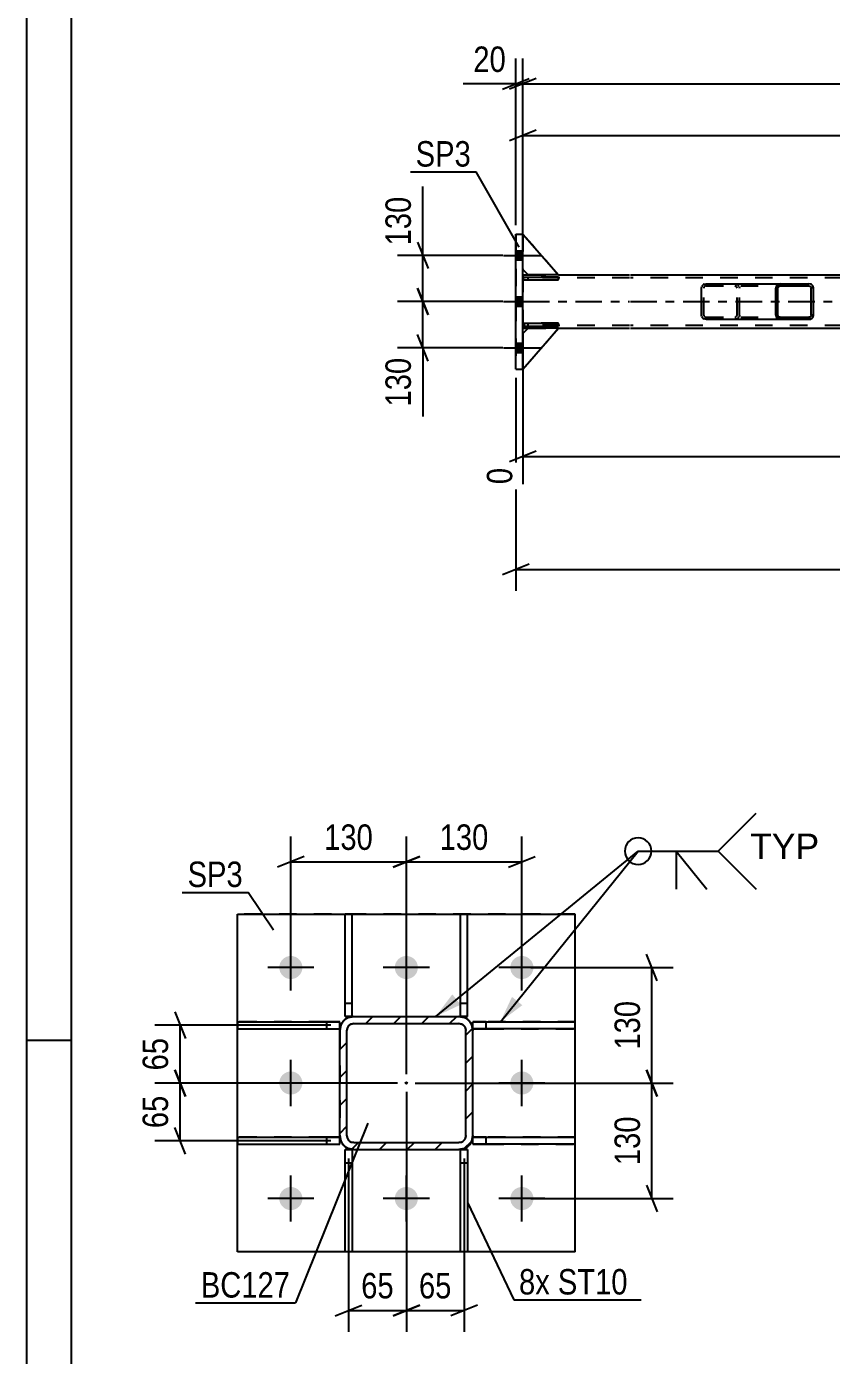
# Model space of a CAD drawing. Header units: millimetres. Extents: x -129 to 712, y -428 to 166.
# Drawn here: x -129.1 to -38.5, y -314 to -164.5 of the extents above; entities that cross this region are included whole.
import ezdxf

# ---------------------------------------------------------------- set-up
doc = ezdxf.new("R2010")
doc.units = ezdxf.units.MM
doc.linetypes.add('DXK_LINE_DOT2', pattern=[3.9198, 1.9599, -1.9599])
doc.linetypes.add('DXK_LINE_DOT3', pattern=[5.9187, 2.979, -0.9799, 0.9799, -0.9799])
doc.styles.add('Arial', font='ARIAL.TTF', dxfattribs={"height": 0.2})
doc.styles.add('Arial Narrow', font='ARIALN.TTF', dxfattribs={"height": 0.2})

# ---------------------------------------------------------------- blocks, each defined once
blk = doc.blocks.new('Unknown-232816670-1133')
at = {"color": 5, "linetype": 'Continuous'}
for p, q in [((-129.06, 166.41), (-129.06, -427.59)), ((-124.06, 161.41), (-124.06, -422.59)), ((-124.06, -278.59), (-129.06, -278.59))]:
    blk.add_line(p, q, dxfattribs=at)
blk = doc.blocks.new('Part-232816670-4633 - 4530')
at = {"color": 2, "linetype": 'Continuous'}
for p, q in [((-73.2, -197.86), (-73.2, -198.18)), ((-73.2, -197.86), (-69.2, -197.86)), ((-73.2, -198.18), (-69.2, -198.18)), ((-69.2, -198.18), (-69.2, -197.86))]:
    blk.add_line(p, q, dxfattribs=at)
at = {"color": 7, "linetype": 'DXK_LINE_DOT2'}
for p, q in [((-73.2, -198.18), (-73.2, -197.86)), ((-72.6, -198.18), (-72.6, -197.86))]:
    blk.add_line(p, q, dxfattribs=at)
blk = doc.blocks.new('Bolt-232816670-4587 - 4530')
at = {"linetype": 'Continuous'}
for points in [[(-73.2, -190.74), (-73.2, -189.7), (-74, -189.7), (-74, -190.74)], [(-73.2, -190.74), (-73.2, -189.7), (-74, -189.7), (-74, -190.74)], [(-73.2, -190.74), (-73.2, -189.7), (-74, -189.7), (-74, -190.74)], [(-73.2, -195.94), (-73.2, -194.9), (-74, -194.9), (-74, -195.94)], [(-73.2, -195.94), (-73.2, -194.9), (-74, -194.9), (-74, -195.94)], [(-73.2, -201.14), (-73.2, -200.1), (-74, -200.1), (-74, -201.14)], [(-73.2, -201.14), (-73.2, -200.1), (-74, -200.1), (-74, -201.14)], [(-73.2, -201.14), (-73.2, -200.1), (-74, -200.1), (-74, -201.14)]]:
    blk.add_hatch(color=1, dxfattribs=at).paths.add_polyline_path(points)
at = {"color": 1, "linetype": 'Continuous'}
for p, q in [((-74, -189.7), (-73.2, -189.7)), ((-74, -189.7), (-73.2, -189.7)), ((-74, -189.7), (-73.2, -189.7)), ((-75.4, -190.22), (-71.2, -190.22)), ((-75.4, -190.22), (-71.2, -190.22)), ((-75.4, -190.22), (-71.2, -190.22)), ((-74, -190.74), (-73.2, -190.74)), ((-74, -190.74), (-73.2, -190.74)), ((-74, -190.74), (-73.2, -190.74)), ((-75.4, -195.42), (-71.2, -195.42)), ((-75.4, -195.42), (-71.2, -195.42)), ((-74, -194.9), (-73.2, -194.9)), ((-74, -194.9), (-73.2, -194.9)), ((-74, -195.94), (-73.2, -195.94)), ((-74, -195.94), (-73.2, -195.94)), ((-74, -200.1), (-73.2, -200.1)), ((-74, -200.1), (-73.2, -200.1)), ((-74, -200.1), (-73.2, -200.1)), ((-75.4, -200.62), (-71.2, -200.62)), ((-75.4, -200.62), (-71.2, -200.62)), ((-75.4, -200.62), (-71.2, -200.62)), ((-74, -201.14), (-73.2, -201.14)), ((-74, -201.14), (-73.2, -201.14)), ((-74, -201.14), (-73.2, -201.14))]:
    blk.add_line(p, q, dxfattribs=at)
blk = doc.blocks.new('Part-232816670-4627 - 4530')
at = {"color": 2, "linetype": 'Continuous'}
for p, q in [((-73.2, -192.66), (-73.2, -192.98)), ((-73.2, -192.66), (-69.2, -192.66)), ((-69.2, -192.98), (-69.2, -192.66)), ((-73.2, -192.98), (-69.2, -192.98))]:
    blk.add_line(p, q, dxfattribs=at)
at = {"color": 7, "linetype": 'DXK_LINE_DOT2'}
for p, q in [((-73.2, -192.98), (-73.2, -192.66)), ((-72.6, -192.98), (-72.6, -192.66))]:
    blk.add_line(p, q, dxfattribs=at)
blk = doc.blocks.new('Part-232816670-4630 - 4530')
at = {"color": 7, "linetype": 'DXK_LINE_DOT2'}
for p, q in [((-69.2, -192.66), (-73.2, -192.66)), ((-73.2, -192.66), (-73.2, -192.98)), ((-73.2, -192.66), (-73.2, -192.98)), ((-72.6, -192.98), (-72.6, -192.66)), ((-69.2, -192.98), (-69.2, -192.66)), ((-73.2, -192.98), (-69.2, -192.98))]:
    blk.add_line(p, q, dxfattribs=at)
blk = doc.blocks.new('Part-232816670-4636 - 4530')
at = {"color": 7, "linetype": 'DXK_LINE_DOT2'}
for p, q in [((-69.2, -197.86), (-73.2, -197.86)), ((-73.2, -197.86), (-73.2, -198.18)), ((-73.2, -197.86), (-73.2, -198.18)), ((-73.2, -198.18), (-69.2, -198.18)), ((-72.6, -198.18), (-72.6, -197.86)), ((-69.2, -198.18), (-69.2, -197.86))]:
    blk.add_line(p, q, dxfattribs=at)
blk = doc.blocks.new('Part-232816670-4637 - 4530')
at = {"color": 7, "linetype": 'DXK_LINE_DOT2'}
for p, q in [((-73.2, -191.82), (-73.2, -187.82)), ((-73.2, -187.82), (-69.2, -192.42)), ((-72.6, -192.42), (-73.2, -191.82)), ((-69.2, -192.42), (-72.6, -192.42))]:
    blk.add_line(p, q, dxfattribs=at)
blk = doc.blocks.new('Part-232816670-4640 - 4530')
at = {"color": 7, "linetype": 'DXK_LINE_DOT2'}
for p, q in [((-72.6, -198.42), (-73.2, -199.02)), ((-73.2, -203.02), (-69.2, -198.42)), ((-69.2, -198.42), (-72.6, -198.42)), ((-73.2, -199.02), (-73.2, -203.02))]:
    blk.add_line(p, q, dxfattribs=at)
blk = doc.blocks.new('Part-232816670-4643 - 4530')
at = {"color": 2, "linetype": 'Continuous'}
for p, q in [((-73.2, -187.82), (-69.2, -192.42)), ((-72.6, -192.42), (-73.2, -191.82)), ((-69.2, -192.42), (-72.6, -192.42))]:
    blk.add_line(p, q, dxfattribs=at)
at = {"color": 7, "linetype": 'DXK_LINE_DOT2'}
blk.add_line((-73.2, -187.82), (-73.2, -191.82), dxfattribs=at)
blk = doc.blocks.new('Part-232816670-4646 - 4530')
at = {"color": 2, "linetype": 'Continuous'}
for p, q in [((-72.6, -198.42), (-73.2, -199.02)), ((-73.2, -203.02), (-69.2, -198.42)), ((-69.2, -198.42), (-72.6, -198.42))]:
    blk.add_line(p, q, dxfattribs=at)
at = {"color": 7, "linetype": 'DXK_LINE_DOT2'}
blk.add_line((-73.2, -203.02), (-73.2, -199.02), dxfattribs=at)
blk = doc.blocks.new('Part-232816670-4655 - 4530')
at = {"color": 2, "linetype": 'Continuous'}
for p, q in [((-73.2, -192.42), (-72.6, -192.42)), ((-69.2, -192.42), (-61.2, -192.42)), ((-61.1, -192.42), (30.06, -192.42)), ((-73.2, -198.42), (-72.6, -198.42)), ((-69.2, -198.42), (-61.2, -198.42)), ((-61.1, -198.42), (30.06, -198.42))]:
    blk.add_line(p, q, dxfattribs=at)
at = {"color": 7, "linetype": 'DXK_LINE_DOT2'}
for p, q in [((-73.2, -192.42), (-73.2, -198.42)), ((-61.2, -192.74), (-73.2, -192.74)), ((-72.6, -192.42), (-69.2, -192.42)), ((597.74, -192.74), (-61.1, -192.74)), ((-61.2, -198.1), (-73.2, -198.1)), ((-72.6, -198.42), (-69.2, -198.42)), ((597.74, -198.1), (-61.1, -198.1))]:
    blk.add_line(p, q, dxfattribs=at)
at = {"color": 7, "linetype": 'DXK_LINE_DOT3'}
for p, q in [((-73.2, -195.42), (-61.2, -195.42)), ((-61.1, -195.42), (597.74, -195.42))]:
    blk.add_line(p, q, dxfattribs=at)
blk = doc.blocks.new('Part-232816670-4746 - 4530')
at = {"linetype": 'Continuous'}
h = blk.add_hatch(dxfattribs=at)
h.set_pattern_fill('', scale=0.7, style=0, pattern_type=0)
h.set_pattern_definition([(45, (-40.533, -193.721), (-1.57154, 1.57154), [])])
h.paths.add_polyline_path([(-40.49, -193.9), (-40.53, -193.72), (-40.64, -193.57), (-40.81, -193.46), (-41.01, -193.42), (-44.24, -193.42), (-44.44, -193.46), (-44.6, -193.57), (-44.71, -193.72), (-44.75, -193.9), (-44.75, -196.94), (-44.71, -197.13), (-44.6, -197.28), (-44.44, -197.39), (-44.24, -197.42), (-41.01, -197.42), (-40.81, -197.39), (-40.64, -197.28), (-40.53, -197.13), (-40.49, -196.94)])
h.paths.add_polyline_path([(-40.77, -197.04), (-40.82, -197.11), (-40.91, -197.17), (-41.01, -197.18), (-44.24, -197.18), (-44.34, -197.17), (-44.42, -197.11), (-44.48, -197.04), (-44.5, -196.94), (-44.5, -193.9), (-44.48, -193.81), (-44.42, -193.73), (-44.34, -193.68), (-44.24, -193.66), (-41.01, -193.66), (-40.91, -193.68), (-40.82, -193.73), (-40.77, -193.81), (-40.75, -193.9), (-40.75, -196.94)])
at = {"color": 2, "linetype": 'Continuous'}
for p, q in [((-53.1, -193.9), (-53.06, -193.72)), ((-53.1, -196.94), (-53.1, -193.9)), ((-52.78, -193.46), (-52.59, -193.42)), ((-52.59, -193.42), (-44.24, -193.42)), ((-44.71, -193.72), (-44.75, -193.9)), ((-44.75, -196.94), (-44.75, -193.9)), ((-44.5, -193.9), (-44.48, -193.81)), ((-44.5, -196.94), (-44.5, -193.9)), ((-44.48, -193.81), (-44.42, -193.73)), ((-44.24, -193.42), (-44.44, -193.46)), ((-44.42, -193.73), (-44.34, -193.68)), ((-44.34, -193.68), (-44.24, -193.66)), ((-44.24, -193.42), (-41.01, -193.42)), ((-44.24, -193.66), (-41.01, -193.66)), ((-40.81, -193.46), (-41.01, -193.42)), ((-41.01, -193.66), (-40.91, -193.68)), ((-40.91, -193.68), (-40.82, -193.73)), ((-40.82, -193.73), (-40.77, -193.81)), ((-40.77, -193.81), (-40.75, -193.9)), ((-40.75, -196.94), (-40.75, -193.9)), ((-40.49, -193.9), (-40.53, -193.72)), ((-40.49, -196.94), (-40.49, -193.9)), ((-53.06, -197.13), (-53.1, -196.94)), ((-52.59, -197.42), (-52.78, -197.39)), ((-44.75, -196.94), (-44.71, -197.13)), ((-44.48, -197.04), (-44.5, -196.94)), ((-44.42, -197.11), (-44.48, -197.04)), ((-44.44, -197.39), (-44.24, -197.42)), ((-44.34, -197.17), (-44.42, -197.11)), ((-44.24, -197.18), (-44.34, -197.17)), ((-44.24, -197.18), (-41.01, -197.18)), ((-40.91, -197.17), (-41.01, -197.18)), ((-41.01, -197.42), (-40.81, -197.39)), ((-40.82, -197.11), (-40.91, -197.17)), ((-40.77, -197.04), (-40.82, -197.11)), ((-40.75, -196.94), (-40.77, -197.04)), ((-40.53, -197.13), (-40.49, -196.94)), ((-52.59, -197.42), (-44.24, -197.42)), ((-44.24, -197.42), (-41.01, -197.42))]:
    blk.add_line(p, q, dxfattribs=at)
at = {"color": 7, "linetype": 'DXK_LINE_DOT2'}
for p, q in [((-52.83, -193.81), (-52.84, -193.9)), ((-52.84, -196.94), (-52.84, -193.9)), ((-52.77, -193.73), (-52.83, -193.81)), ((-52.69, -193.68), (-52.77, -193.73)), ((-52.59, -193.66), (-52.69, -193.68)), ((-52.59, -193.66), (-41.01, -193.66)), ((-49.35, -193.42), (-49.16, -193.46)), ((-49.26, -193.68), (-49.35, -193.66)), ((-49.17, -193.73), (-49.26, -193.68)), ((-49.12, -193.81), (-49.17, -193.73)), ((-49.1, -193.9), (-49.12, -193.81)), ((-49.1, -196.94), (-49.1, -193.9)), ((-48.88, -193.72), (-48.84, -193.9)), ((-48.84, -196.94), (-48.84, -193.9)), ((-44.24, -193.42), (-41.01, -193.42)), ((-52.84, -196.94), (-52.83, -197.04)), ((-52.83, -197.04), (-52.77, -197.11)), ((-52.77, -197.11), (-52.69, -197.17)), ((-52.69, -197.17), (-52.59, -197.18)), ((-52.59, -197.18), (-41.01, -197.18)), ((-49.35, -197.18), (-49.26, -197.17)), ((-49.16, -197.39), (-49.35, -197.42)), ((-49.26, -197.17), (-49.17, -197.11)), ((-49.17, -197.11), (-49.12, -197.04)), ((-49.12, -197.04), (-49.1, -196.94)), ((-48.84, -196.94), (-48.88, -197.13)), ((-44.24, -197.42), (-41.01, -197.42))]:
    blk.add_line(p, q, dxfattribs=at)
at = {"color": 2, "linetype": 'Continuous'}
for centre, start, end in [((-52.61, -193.93), 110.7583, 155.68), ((-44.26, -193.93), 110.7583, 155.68), ((-40.99, -193.93), 24.32, 69.2417), ((-52.61, -196.92), 204.32, 249.2417), ((-44.26, -196.92), 204.32, 249.2417), ((-40.99, -196.92), 290.7583, 335.68)]:
    blk.add_arc(centre, 0.496, start, end, dxfattribs=at)
at = {"color": 7, "linetype": 'DXK_LINE_DOT2'}
for centre, start, end in [((-49.33, -193.93), 24.32, 69.2417), ((-49.33, -196.92), 290.7583, 335.68)]:
    blk.add_arc(centre, 0.496, start, end, dxfattribs=at)
blk = doc.blocks.new('Part-232816670-4769 - 4530')
at = {"color": 2, "linetype": 'Continuous'}
for p, q in [((-74, -187.82), (-73.2, -187.82)), ((-74, -203.02), (-74, -187.82)), ((-73.2, -203.02), (-73.2, -187.82)), ((-74, -203.02), (-73.2, -203.02))]:
    blk.add_line(p, q, dxfattribs=at)
at = {"color": 7, "linetype": 'DXK_LINE_DOT2'}
blk.add_line((-74, -187.82), (-74, -203.02), dxfattribs=at)
blk = doc.blocks.new('Part-232816670-2510 - 2451')
at = {"color": 2, "linetype": 'Continuous'}
for p, q in [((-105.32, -276.47), (-93.82, -276.47)), ((-105.32, -276.47), (-105.32, -277.27)), ((-93.82, -276.47), (-93.82, -276.47)), ((-93.82, -277.27), (-93.82, -276.47)), ((-105.32, -277.27), (-93.82, -277.27))]:
    blk.add_line(p, q, dxfattribs=at)
at = {"color": 7, "linetype": 'DXK_LINE_DOT2'}
for p, q in [((-95.32, -276.47), (-105.32, -276.47)), ((-93.82, -276.47), (-95.32, -276.47)), ((-95.32, -276.47), (-95.32, -277.27)), ((-105.32, -277.27), (-95.32, -277.27)), ((-95.32, -277.27), (-93.82, -277.27)), ((-93.82, -277.27), (-93.82, -277.27))]:
    blk.add_line(p, q, dxfattribs=at)
blk = doc.blocks.new('Part-232816670-2486 - 2451')
at = {"color": 2, "linetype": 'Continuous'}
for p, q in [((-92.42, -290.87), (-93.22, -290.87)), ((-93.22, -290.87), (-93.22, -290.87)), ((-93.22, -302.37), (-93.22, -290.87)), ((-92.42, -290.87), (-92.42, -290.87)), ((-92.42, -290.87), (-92.42, -302.37)), ((-92.42, -302.37), (-93.22, -302.37))]:
    blk.add_line(p, q, dxfattribs=at)
at = {"color": 7, "linetype": 'DXK_LINE_DOT2'}
for p, q in [((-93.22, -290.87), (-92.42, -290.87)), ((-93.22, -292.37), (-92.42, -292.37))]:
    blk.add_line(p, q, dxfattribs=at)
blk = doc.blocks.new('Part-232816670-2481 - 2451')
at = {"color": 2, "linetype": 'Continuous'}
for p, q in [((-78.82, -290.27), (-78.82, -289.47)), ((-78.82, -289.47), (-67.32, -289.47)), ((-67.32, -290.27), (-67.32, -289.47)), ((-78.82, -290.27), (-78.82, -290.27)), ((-67.32, -290.27), (-78.82, -290.27))]:
    blk.add_line(p, q, dxfattribs=at)
at = {"color": 7, "linetype": 'DXK_LINE_DOT2'}
for p, q in [((-77.32, -289.47), (-78.82, -289.47)), ((-77.32, -290.27), (-77.32, -289.47)), ((-67.32, -289.47), (-77.32, -289.47)), ((-78.82, -290.27), (-77.32, -290.27)), ((-78.82, -290.27), (-78.82, -290.27)), ((-77.32, -290.27), (-67.32, -290.27))]:
    blk.add_line(p, q, dxfattribs=at)
blk = doc.blocks.new('Part-232816670-2515 - 2451')
at = {"color": 2, "linetype": 'Continuous'}
for p, q in [((-78.82, -277.27), (-78.82, -276.47)), ((-78.82, -276.47), (-67.32, -276.47)), ((-67.32, -277.27), (-67.32, -276.47)), ((-78.82, -277.27), (-78.82, -277.27)), ((-67.32, -277.27), (-78.82, -277.27))]:
    blk.add_line(p, q, dxfattribs=at)
at = {"color": 7, "linetype": 'DXK_LINE_DOT2'}
for p, q in [((-77.32, -276.47), (-78.82, -276.47)), ((-77.32, -277.27), (-77.32, -276.47)), ((-67.32, -276.47), (-77.32, -276.47)), ((-78.82, -277.27), (-77.32, -277.27)), ((-78.82, -277.27), (-78.82, -277.27)), ((-77.32, -277.27), (-67.32, -277.27))]:
    blk.add_line(p, q, dxfattribs=at)
blk = doc.blocks.new('Part-232816670-2491 - 2451')
at = {"color": 2, "linetype": 'Continuous'}
for p, q in [((-93.22, -275.87), (-93.22, -264.37)), ((-92.42, -264.37), (-93.22, -264.37)), ((-92.42, -275.87), (-92.42, -264.37)), ((-93.22, -275.87), (-93.22, -275.87)), ((-92.42, -275.87), (-93.22, -275.87)), ((-92.42, -275.87), (-92.42, -275.87))]:
    blk.add_line(p, q, dxfattribs=at)
at = {"color": 7, "linetype": 'DXK_LINE_DOT2'}
for p, q in [((-93.22, -274.37), (-92.42, -274.37)), ((-93.22, -275.87), (-92.42, -275.87))]:
    blk.add_line(p, q, dxfattribs=at)
blk = doc.blocks.new('Part-232816670-2520 - 2451')
at = {"color": 2, "linetype": 'Continuous'}
for p, q in [((-105.32, -289.47), (-93.82, -289.47)), ((-105.32, -289.47), (-105.32, -290.27)), ((-93.82, -289.47), (-93.82, -289.47)), ((-93.82, -290.27), (-93.82, -289.47)), ((-105.32, -290.27), (-93.82, -290.27))]:
    blk.add_line(p, q, dxfattribs=at)
at = {"color": 7, "linetype": 'DXK_LINE_DOT2'}
for p, q in [((-95.32, -289.47), (-105.32, -289.47)), ((-93.82, -289.47), (-95.32, -289.47)), ((-95.32, -289.47), (-95.32, -290.27)), ((-105.32, -290.27), (-95.32, -290.27)), ((-95.32, -290.27), (-93.82, -290.27)), ((-93.82, -290.27), (-93.82, -290.27))]:
    blk.add_line(p, q, dxfattribs=at)
blk = doc.blocks.new('Part-232816670-2496 - 2451')
at = {"color": 2, "linetype": 'Continuous'}
for p, q in [((-79.42, -290.87), (-80.22, -290.87)), ((-80.22, -290.87), (-80.22, -290.87)), ((-80.22, -302.37), (-80.22, -290.87)), ((-79.42, -290.87), (-79.42, -290.87)), ((-79.42, -290.87), (-79.42, -302.37)), ((-79.42, -302.37), (-80.22, -302.37))]:
    blk.add_line(p, q, dxfattribs=at)
at = {"color": 7, "linetype": 'DXK_LINE_DOT2'}
for p, q in [((-80.22, -290.87), (-79.42, -290.87)), ((-80.22, -292.37), (-79.42, -292.37))]:
    blk.add_line(p, q, dxfattribs=at)
blk = doc.blocks.new('Part-232816670-2501 - 2451')
at = {"color": 2, "linetype": 'Continuous'}
for p, q in [((-80.22, -275.87), (-80.22, -264.37)), ((-79.42, -264.37), (-80.22, -264.37)), ((-79.42, -275.87), (-79.42, -264.37)), ((-80.22, -275.87), (-80.22, -275.87)), ((-79.42, -275.87), (-80.22, -275.87)), ((-79.42, -275.87), (-79.42, -275.87))]:
    blk.add_line(p, q, dxfattribs=at)
at = {"color": 7, "linetype": 'DXK_LINE_DOT2'}
for p, q in [((-80.22, -274.37), (-79.42, -274.37)), ((-80.22, -275.87), (-79.42, -275.87))]:
    blk.add_line(p, q, dxfattribs=at)
blk = doc.blocks.new('Part-232816670-2525 - 2451')
at = {"linetype": 'Continuous'}
h = blk.add_hatch(dxfattribs=at)
h.set_pattern_fill('', scale=0.7, style=0, pattern_type=0)
h.set_pattern_definition([(45, (-79.8112, -290.75), (-1.57154, 1.57154), [])])
h.paths.add_polyline_path([(-80.42, -290.87), (-79.81, -290.75), (-79.29, -290.4), (-78.95, -289.88), (-78.82, -289.27), (-78.82, -277.47), (-78.95, -276.86), (-79.29, -276.34), (-79.81, -275.99), (-80.42, -275.87), (-92.22, -275.87), (-92.84, -275.99), (-93.35, -276.34), (-93.7, -276.86), (-93.82, -277.47), (-93.82, -289.27), (-93.7, -289.88), (-93.35, -290.4), (-92.84, -290.75), (-92.22, -290.87)])
h.paths.add_polyline_path([(-92.22, -290.07), (-92.53, -290.01), (-92.79, -289.84), (-92.96, -289.58), (-93.02, -289.27), (-93.02, -277.47), (-92.96, -277.17), (-92.79, -276.91), (-92.53, -276.73), (-92.22, -276.67), (-80.42, -276.67), (-80.12, -276.73), (-79.86, -276.91), (-79.68, -277.17), (-79.62, -277.47), (-79.62, -289.27), (-79.68, -289.58), (-79.86, -289.84), (-80.12, -290.01), (-80.42, -290.07)])
blk.add_hatch(color=30, dxfattribs=at).paths.add_polyline_path([(-86.32, -283.47, -1), (-86.32, -283.27, -1)])
at = {"color": 7, "linetype": 'DXK_LINE_DOT2'}
for p, q in [((-92.84, -275.99), (-92.22, -275.87)), ((-92.22, -276.67), (-92.53, -276.73)), ((-92.22, -275.87), (-80.42, -275.87)), ((-92.22, -276.67), (-80.42, -276.67)), ((-80.42, -275.87), (-79.81, -275.99)), ((-80.12, -276.73), (-80.42, -276.67)), ((-93.82, -277.47), (-93.7, -276.86)), ((-93.82, -277.47), (-93.82, -289.27)), ((-92.96, -277.17), (-93.02, -277.47)), ((-93.02, -289.27), (-93.02, -277.47)), ((-79.62, -277.47), (-79.68, -277.17)), ((-79.62, -289.27), (-79.62, -277.47)), ((-78.95, -276.86), (-78.82, -277.47)), ((-78.82, -289.27), (-78.82, -277.47)), ((-93.7, -289.88), (-93.82, -289.27)), ((-93.02, -289.27), (-92.96, -289.58)), ((-92.53, -290.01), (-92.22, -290.07)), ((-92.22, -290.07), (-80.42, -290.07)), ((-80.42, -290.07), (-80.12, -290.01)), ((-79.68, -289.58), (-79.62, -289.27)), ((-78.82, -289.27), (-78.95, -289.88)), ((-92.22, -290.87), (-92.84, -290.75)), ((-92.22, -290.87), (-80.42, -290.87)), ((-79.81, -290.75), (-80.42, -290.87))]:
    blk.add_line(p, q, dxfattribs=at)
at = {"color": 2, "linetype": 'Continuous'}
for p, q in [((-92.22, -275.87), (-92.84, -275.99)), ((-92.53, -276.73), (-92.22, -276.67)), ((-92.22, -275.87), (-92.22, -275.87)), ((-92.22, -275.87), (-80.42, -275.87)), ((-92.22, -276.67), (-92.22, -276.67)), ((-92.22, -276.67), (-80.42, -276.67)), ((-80.42, -275.87), (-80.42, -275.87)), ((-79.81, -275.99), (-80.42, -275.87)), ((-80.42, -276.67), (-80.42, -276.67)), ((-80.42, -276.67), (-80.12, -276.73)), ((-93.7, -276.86), (-93.82, -277.47)), ((-93.82, -277.47), (-93.82, -277.47)), ((-93.82, -289.27), (-93.82, -277.47)), ((-93.02, -277.47), (-92.96, -277.17)), ((-93.02, -277.47), (-93.02, -277.47)), ((-93.02, -289.27), (-93.02, -277.47)), ((-79.68, -277.17), (-79.62, -277.47)), ((-79.62, -277.47), (-79.62, -277.47)), ((-79.62, -289.27), (-79.62, -277.47)), ((-78.82, -277.47), (-78.95, -276.86)), ((-78.82, -277.47), (-78.82, -277.47)), ((-78.82, -289.27), (-78.82, -277.47)), ((-93.82, -289.27), (-93.82, -289.27)), ((-93.82, -289.27), (-93.7, -289.88)), ((-93.02, -289.27), (-93.02, -289.27)), ((-92.96, -289.58), (-93.02, -289.27)), ((-92.22, -290.07), (-92.53, -290.01)), ((-92.22, -290.07), (-92.22, -290.07)), ((-92.22, -290.07), (-80.42, -290.07)), ((-80.12, -290.01), (-80.42, -290.07)), ((-80.42, -290.07), (-80.42, -290.07)), ((-79.62, -289.27), (-79.68, -289.58)), ((-79.62, -289.27), (-79.62, -289.27)), ((-78.95, -289.88), (-78.82, -289.27)), ((-78.82, -289.27), (-78.82, -289.27)), ((-92.84, -290.75), (-92.22, -290.87)), ((-92.22, -290.87), (-92.22, -290.87)), ((-92.22, -290.87), (-80.42, -290.87)), ((-80.42, -290.87), (-79.81, -290.75)), ((-80.42, -290.87), (-80.42, -290.87))]:
    blk.add_line(p, q, dxfattribs=at)
at = {"color": 7, "linetype": 'DXK_LINE_DOT3'}
blk.add_line((-86.32, -283.37), (-86.32, -283.37), dxfattribs=at)
at = {"color": 30, "linetype": 'DXK_LINE_DOT3'}
blk.add_line((-86.32, -283.37), (-86.32, -283.37), dxfattribs=at)
at = {"color": 30, "linetype": 'Continuous'}
blk.add_circle((-86.32, -283.37), 0.1, dxfattribs=at)
at = {"color": 7, "linetype": 'DXK_LINE_DOT2'}
for centre, radius, start, end in [((-92.22, -277.47), 1.6, 112.5, 157.5), ((-80.42, -277.47), 1.6, 22.5, 67.5), ((-92.22, -277.47), 0.8, 112.5, 157.5), ((-80.42, -277.47), 0.8, 22.5, 67.5), ((-92.22, -289.27), 1.6, 202.5, 247.5), ((-92.22, -289.27), 0.8, 202.5, 247.5), ((-80.42, -289.27), 0.8, 292.5, 337.5), ((-80.42, -289.27), 1.6, 292.5, 337.5)]:
    blk.add_arc(centre, radius, start, end, dxfattribs=at)
at = {"color": 2, "linetype": 'Continuous'}
for centre, radius, start, end in [((-92.22, -277.47), 1.6, 112.5, 157.5), ((-80.42, -277.47), 1.6, 22.5, 67.5), ((-92.22, -277.47), 0.8, 112.5, 157.5), ((-80.42, -277.47), 0.8, 22.5, 67.5), ((-92.22, -289.27), 1.6, 202.5, 247.5), ((-92.22, -289.27), 0.8, 202.5, 247.5), ((-80.42, -289.27), 0.8, 292.5, 337.5), ((-80.42, -289.27), 1.6, 292.5, 337.5)]:
    blk.add_arc(centre, radius, start, end, dxfattribs=at)
blk = doc.blocks.new('Part-232816670-2615 - 2451')
at = {"color": 2, "linetype": 'Continuous'}
for p, q in [((-105.32, -264.37), (-67.32, -264.37)), ((-105.32, -302.37), (-105.32, -264.37)), ((-67.32, -302.37), (-67.32, -264.37)), ((-67.32, -302.37), (-105.32, -302.37))]:
    blk.add_line(p, q, dxfattribs=at)
at = {"color": 7, "linetype": 'DXK_LINE_DOT2'}
blk.add_line((-67.32, -264.37), (-105.32, -264.37), dxfattribs=at)
blk = doc.blocks.new('Bolt-232816670-2639 - 2451')
at = {"linetype": 'Continuous'}
for points in [[(-99.32, -271.67, -1), (-99.32, -269.07, -1)], [(-86.32, -271.67, -1), (-86.32, -269.07, -1)], [(-73.32, -271.67, -1), (-73.32, -269.07, -1)], [(-99.32, -284.67, -1), (-99.32, -282.07, -1)], [(-73.32, -284.67, -1), (-73.32, -282.07, -1)], [(-99.32, -297.67, -1), (-99.32, -295.07, -1)], [(-86.32, -297.67, -1), (-86.32, -295.07, -1)], [(-73.32, -297.67, -1), (-73.32, -295.07, -1)]]:
    blk.add_hatch(color=1, dxfattribs=at).paths.add_polyline_path(points)
at = {"color": 1, "linetype": 'Continuous'}
for p, q in [((-99.32, -272.97), (-99.32, -267.77)), ((-86.32, -272.97), (-86.32, -267.77)), ((-73.32, -272.97), (-73.32, -267.77)), ((-96.72, -270.37), (-101.92, -270.37)), ((-83.72, -270.37), (-88.92, -270.37)), ((-70.72, -270.37), (-75.92, -270.37)), ((-99.32, -285.97), (-99.32, -280.77)), ((-73.32, -285.97), (-73.32, -280.77)), ((-96.72, -283.37), (-101.92, -283.37)), ((-70.72, -283.37), (-75.92, -283.37)), ((-99.32, -298.97), (-99.32, -293.77)), ((-86.32, -298.97), (-86.32, -293.77)), ((-73.32, -298.97), (-73.32, -293.77)), ((-96.72, -296.37), (-101.92, -296.37)), ((-83.72, -296.37), (-88.92, -296.37)), ((-70.72, -296.37), (-75.92, -296.37))]:
    blk.add_line(p, q, dxfattribs=at)
blk = doc.blocks.new('StraightDimension-232816670-37890 - 4530')
at = {"color": 7, "linetype": 'Continuous'}
for p, q in [((-74, -204.02), (-74, -227.96)), ((-72.5, -224.96), (-75.5, -226.16)), ((-74, -225.56), (610.64, -225.56))]:
    blk.add_line(p, q, dxfattribs=at)
blk = doc.blocks.new('StraightDimension-232816670-79095 - 4530')
at = {"color": 7, "linetype": 'Continuous'}
for p, q in [((-85.06, -193.92), (-83.86, -196.92)), ((-75.46, -195.42), (-87.31, -195.42)), ((-84.46, -200.62), (-84.46, -195.42)), ((-83.86, -202.12), (-85.06, -199.12)), ((-75.46, -200.62), (-87.31, -200.62)), ((-84.46, -200.62), (-84.46, -208.36)), ((-84.46, -200.62), (-84.46, -208.36))]:
    blk.add_line(p, q, dxfattribs=at)
at = {"color": 0}
blk.add_wipeout([(-85.21, -201.15), (-89.41, -201.15), (-89.41, -207.83), (-85.21, -207.83)], dxfattribs=at)
at = {"color": 3, "style": 'Arial Narrow'}
blk.add_text('130', height=2.863, rotation=90.0002, dxfattribs=at).set_placement((-85.81, -207.23))
blk = doc.blocks.new('StraightDimension-232816670-37850 - 4530')
at = {"color": 7, "linetype": 'Continuous'}
for p, q in [((-73.2, -199.42), (-73.2, -215.97)), ((30.86, -199.82), (30.86, -221.46)), ((-71.7, -212.25), (-74.7, -213.45)), ((29.36, -213.45), (32.36, -212.25)), ((-73.2, -212.85), (30.86, -212.85))]:
    blk.add_line(p, q, dxfattribs=at)
at = {"color": 0}
blk.add_wipeout([(-16.91, -212.1), (-16.91, -207.9), (-25.43, -207.9), (-25.43, -212.1)], dxfattribs=at)
at = {"color": 3, "style": 'Arial Narrow'}
blk.add_text('3095', height=2.863, dxfattribs=at).set_placement((-24.83, -211.5))
at = {"color": 0, "linetype": 'Continuous'}
for points in [[(-73.8, -213.55), (-78, -213.55), (-78, -216.57), (-73.8, -216.57)], [(30.26, -213.55), (26.06, -213.55), (26.06, -222.06), (30.26, -222.06)]]:
    blk.add_wipeout(points, dxfattribs=at)
at = {"color": 3, "linetype": 'Continuous', "style": 'Arial Narrow'}
for s, height, p in [('0', 2.86, (-74.4, -215.97)), ('3095', 2.863, (29.66, -221.46))]:
    blk.add_text(s, height=height, rotation=90.0002, dxfattribs=at).set_placement(p)
blk = doc.blocks.new('StraightDimension-232816670-37904 - 4530')
at = {"color": 7, "linetype": 'Continuous'}
for p, q in [((-73.2, -191.42), (-73.2, -173.9)), ((30.86, -191.02), (30.86, -173.9)), ((-71.7, -176.15), (-74.7, -177.35)), ((29.36, -177.35), (32.36, -176.15)), ((-73.2, -176.75), (30.86, -176.75))]:
    blk.add_line(p, q, dxfattribs=at)
at = {"color": 0}
blk.add_wipeout([(-16.91, -176), (-16.91, -171.8), (-25.43, -171.8), (-25.43, -176)], dxfattribs=at)
at = {"color": 3, "style": 'Arial Narrow'}
blk.add_text('3095', height=2.863, dxfattribs=at).set_placement((-24.83, -175.4))
blk = doc.blocks.new('StraightDimension-232816670-37943 - 4530')
at = {"color": 7, "linetype": 'Continuous'}
for p, q in [((-73.2, -186.82), (-73.2, -168.08)), ((-71.7, -170.33), (-74.7, -171.53)), ((-73.2, -170.93), (609.84, -170.93))]:
    blk.add_line(p, q, dxfattribs=at)
blk = doc.blocks.new('StraightDimension-232816670-37944 - 4530')
at = {"color": 7, "linetype": 'Continuous'}
for p, q in [((-74, -186.82), (-74, -168.08)), ((-73.2, -186.82), (-73.2, -168.08)), ((-75.5, -171.53), (-72.5, -170.33)), ((-71.7, -170.33), (-74.7, -171.53)), ((-74, -170.93), (-79.91, -170.93)), ((-74, -170.93), (-79.91, -170.93)), ((-74, -170.93), (-73.2, -170.93))]:
    blk.add_line(p, q, dxfattribs=at)
at = {"color": 0}
blk.add_wipeout([(-74.53, -170.18), (-74.53, -165.98), (-79.38, -165.98), (-79.38, -170.18)], dxfattribs=at)
at = {"color": 3, "style": 'Arial Narrow'}
blk.add_text('20', height=2.863, dxfattribs=at).set_placement((-78.78, -169.58))
blk = doc.blocks.new('StraightDimension-232816670-79094 - 4530')
at = {"color": 7, "linetype": 'Continuous'}
for p, q in [((-84.46, -190.22), (-84.46, -182.49)), ((-84.46, -190.22), (-84.46, -182.49)), ((-85.06, -188.72), (-83.86, -191.72)), ((-75.46, -190.22), (-87.31, -190.22)), ((-84.46, -195.42), (-84.46, -190.22)), ((-83.86, -196.92), (-85.06, -193.92)), ((-75.46, -195.42), (-87.31, -195.42))]:
    blk.add_line(p, q, dxfattribs=at)
at = {"color": 0}
blk.add_wipeout([(-85.21, -183.02), (-89.41, -183.02), (-89.41, -189.7), (-85.21, -189.7)], dxfattribs=at)
at = {"color": 3, "style": 'Arial Narrow'}
blk.add_text('130', height=2.863, rotation=90.0002, dxfattribs=at).set_placement((-85.81, -189.1))
blk = doc.blocks.new('StraightDimension-232816670-81956 - 2451')
at = {"color": 7, "linetype": 'Continuous'}
for p, q in [((-99.32, -269.37), (-99.32, -255.63)), ((-86.32, -282.37), (-86.32, -255.63)), ((-97.82, -257.88), (-100.82, -259.08)), ((-99.32, -258.48), (-86.32, -258.48)), ((-87.82, -259.08), (-84.82, -257.88))]:
    blk.add_line(p, q, dxfattribs=at)
at = {"color": 0}
blk.add_wipeout([(-89.48, -257.73), (-89.48, -253.53), (-96.17, -253.53), (-96.17, -257.73)], dxfattribs=at)
at = {"color": 3, "style": 'Arial Narrow'}
blk.add_text('130', height=2.863, dxfattribs=at).set_placement((-95.57, -257.13))
blk = doc.blocks.new('StraightDimension-232816670-81972 - 2451')
at = {"color": 7, "linetype": 'Continuous'}
for p, q in [((-58.08, -284.87), (-59.28, -281.87)), ((-85.32, -283.37), (-56.28, -283.37)), ((-58.68, -296.37), (-58.68, -283.37)), ((-59.28, -294.87), (-58.08, -297.87)), ((-72.32, -296.37), (-56.28, -296.37))]:
    blk.add_line(p, q, dxfattribs=at)
at = {"color": 0}
blk.add_wipeout([(-59.43, -286.53), (-63.63, -286.53), (-63.63, -293.21), (-59.43, -293.21)], dxfattribs=at)
at = {"color": 3, "style": 'Arial Narrow'}
blk.add_text('130', height=2.863, rotation=90.0002, dxfattribs=at).set_placement((-60.03, -292.61))
blk = doc.blocks.new('StraightDimension-232816670-81891 - 2451')
at = {"color": 7, "linetype": 'Continuous'}
for p, q in [((-86.32, -284.37), (-86.32, -311.36)), ((-79.82, -291.87), (-79.82, -311.36)), ((-87.82, -309.56), (-84.82, -308.36)), ((-86.32, -308.96), (-79.82, -308.96)), ((-78.32, -308.36), (-81.32, -309.56))]:
    blk.add_line(p, q, dxfattribs=at)
at = {"color": 0}
blk.add_wipeout([(-80.65, -308.21), (-80.65, -304.01), (-85.5, -304.01), (-85.5, -308.21)], dxfattribs=at)
at = {"color": 3, "style": 'Arial Narrow'}
blk.add_text('65', height=2.863, dxfattribs=at).set_placement((-84.9, -307.61))
blk = doc.blocks.new('StraightDimension-232816670-81892 - 2451')
at = {"color": 7, "linetype": 'Continuous'}
for p, q in [((-86.32, -284.37), (-86.32, -311.36)), ((-92.82, -291.87), (-92.82, -311.36)), ((-94.32, -309.56), (-91.32, -308.36)), ((-92.82, -308.96), (-86.32, -308.96)), ((-84.82, -308.36), (-87.82, -309.56))]:
    blk.add_line(p, q, dxfattribs=at)
at = {"color": 0}
blk.add_wipeout([(-87.15, -308.21), (-87.15, -304.01), (-92, -304.01), (-92, -308.21)], dxfattribs=at)
at = {"color": 3, "style": 'Arial Narrow'}
blk.add_text('65', height=2.863, dxfattribs=at).set_placement((-91.4, -307.61))
blk = doc.blocks.new('StraightDimension-232816670-81937 - 2451')
at = {"color": 7, "linetype": 'Continuous'}
for p, q in [((-112.39, -275.37), (-111.19, -278.37)), ((-94.82, -276.87), (-114.64, -276.87)), ((-111.79, -283.37), (-111.79, -276.87)), ((-111.19, -284.87), (-112.39, -281.87)), ((-87.32, -283.37), (-114.64, -283.37))]:
    blk.add_line(p, q, dxfattribs=at)
at = {"color": 0}
blk.add_wipeout([(-112.54, -277.69), (-116.74, -277.69), (-116.74, -282.55), (-112.54, -282.55)], dxfattribs=at)
at = {"color": 3, "style": 'Arial Narrow'}
blk.add_text('65', height=2.863, rotation=90.0002, dxfattribs=at).set_placement((-113.14, -281.95))
blk = doc.blocks.new('StraightDimension-232816670-81938 - 2451')
at = {"color": 7, "linetype": 'Continuous'}
for p, q in [((-112.39, -281.87), (-111.19, -284.87)), ((-87.32, -283.37), (-114.64, -283.37)), ((-111.79, -289.87), (-111.79, -283.37)), ((-111.19, -291.37), (-112.39, -288.37)), ((-94.82, -289.87), (-114.64, -289.87))]:
    blk.add_line(p, q, dxfattribs=at)
at = {"color": 0}
blk.add_wipeout([(-112.54, -284.19), (-116.74, -284.19), (-116.74, -289.05), (-112.54, -289.05)], dxfattribs=at)
at = {"color": 3, "style": 'Arial Narrow'}
blk.add_text('65', height=2.863, rotation=90.0002, dxfattribs=at).set_placement((-113.14, -288.45))
blk = doc.blocks.new('StraightDimension-232816670-81955 - 2451')
at = {"color": 7, "linetype": 'Continuous'}
for p, q in [((-86.32, -282.37), (-86.32, -255.63)), ((-73.32, -269.37), (-73.32, -255.63)), ((-84.82, -257.88), (-87.82, -259.08)), ((-86.32, -258.48), (-73.32, -258.48)), ((-74.82, -259.08), (-71.82, -257.88))]:
    blk.add_line(p, q, dxfattribs=at)
at = {"color": 0}
blk.add_wipeout([(-76.48, -257.73), (-76.48, -253.53), (-83.17, -253.53), (-83.17, -257.73)], dxfattribs=at)
at = {"color": 3, "style": 'Arial Narrow'}
blk.add_text('130', height=2.863, dxfattribs=at).set_placement((-82.57, -257.13))
blk = doc.blocks.new('StraightDimension-232816670-81971 - 2451')
at = {"color": 7, "linetype": 'Continuous'}
for p, q in [((-58.08, -271.87), (-59.28, -268.87)), ((-72.32, -270.37), (-56.28, -270.37)), ((-58.68, -283.37), (-58.68, -270.37)), ((-59.28, -281.87), (-58.08, -284.87)), ((-85.32, -283.37), (-56.28, -283.37))]:
    blk.add_line(p, q, dxfattribs=at)
at = {"color": 0}
blk.add_wipeout([(-59.43, -273.53), (-63.63, -273.53), (-63.63, -280.21), (-59.43, -280.21)], dxfattribs=at)
at = {"color": 3, "style": 'Arial Narrow'}
blk.add_text('130', height=2.863, rotation=90.0002, dxfattribs=at).set_placement((-60.03, -279.61))
blk = doc.blocks.new('Mark-232816670-4765 - 4530')
at = {"color": 0}
blk.add_wipeout([(-79.06, -180.23), (-79.06, -177.23), (-85.27, -177.23), (-85.27, -180.23)], dxfattribs=at)
blk.add_wipeout([(-79.06, -180.23), (-79.06, -177.23), (-85.27, -177.23), (-85.27, -180.23)], dxfattribs=at)
at = {"color": 30, "linetype": 'Continuous'}
for p in [(-85.87, -180.83), (-73.63, -189.3)]:
    blk.add_line(p, (-78.46, -180.83), dxfattribs=at)
at = {"color": 3, "style": 'Arial Narrow'}
blk.add_text('SP3', height=2.863, dxfattribs=at).set_placement((-85.27, -180.23))
blk = doc.blocks.new('WeldMark-232816670-30543 - 2451')
at = {"linetype": 'Continuous'}
for points in [[(-80.2, -274.55), (-83, -275.87), (-81.15, -273.39)], [(-73.27, -274.61), (-75.73, -276.47), (-74.43, -273.67)]]:
    blk.add_hatch(color=30, dxfattribs=at).paths.add_polyline_path(points)
at = {"color": 30, "linetype": 'Continuous'}
for p, q in [((-83, -275.87), (-60.24, -257.27)), ((-75.73, -276.47), (-60.24, -257.27)), ((-60.24, -257.27), (-51.24, -257.27))]:
    blk.add_line(p, q, dxfattribs=at)
at = {"color": 3, "linetype": 'Continuous'}
for q in [(-52.52, -261.56), (-55.95, -261.56)]:
    blk.add_line((-55.95, -257.27), q, dxfattribs=at)
for start, end in [(90, 270), (270, 90)]:
    blk.add_arc((-60.24, -257.27), 1.5, start, end, dxfattribs=at)
at = {"color": 0, "linetype": 'Continuous'}
blk.add_wipeout([(-39.86, -258.17), (-39.86, -255.17), (-47.64, -255.17), (-47.64, -258.17)], dxfattribs=at)
blk.add_wipeout([(-39.86, -258.17), (-39.86, -255.17), (-47.64, -255.17), (-47.64, -258.17)], dxfattribs=at)
at = {"color": 3, "linetype": 'Continuous'}
for q in [(-46.95, -252.99), (-46.95, -261.56)]:
    blk.add_line((-51.24, -257.27), q, dxfattribs=at)
at = {"color": 3, "linetype": 'Continuous', "style": 'Arial'}
blk.add_text('TYP', height=2.865, dxfattribs=at).set_placement((-47.64, -258.17))
blk = doc.blocks.new('Mark-232816670-2521 - 2451')
at = {"color": 0}
blk.add_wipeout([(-99.4, -307.52), (-99.4, -304.52), (-109.45, -304.52), (-109.45, -307.52)], dxfattribs=at)
blk.add_wipeout([(-99.4, -307.52), (-99.4, -304.52), (-109.45, -304.52), (-109.45, -307.52)], dxfattribs=at)
at = {"color": 30, "linetype": 'Continuous'}
for p in [(-90.67, -287.88), (-110.05, -308.12)]:
    blk.add_line(p, (-98.8, -308.12), dxfattribs=at)
at = {"color": 3, "style": 'Arial Narrow'}
blk.add_text('BC127', height=2.863, dxfattribs=at).set_placement((-109.45, -307.52))
blk = doc.blocks.new('Mark-232816670-2611 - 2451')
at = {"color": 0}
blk.add_wipeout([(-104.73, -261.31), (-104.73, -258.31), (-110.94, -258.31), (-110.94, -261.31)], dxfattribs=at)
blk.add_wipeout([(-104.73, -261.31), (-104.73, -258.31), (-110.94, -258.31), (-110.94, -261.31)], dxfattribs=at)
at = {"color": 30, "linetype": 'Continuous'}
for p in [(-111.54, -261.91), (-101.26, -266.17)]:
    blk.add_line(p, (-104.13, -261.91), dxfattribs=at)
at = {"color": 3, "style": 'Arial Narrow'}
blk.add_text('SP3', height=2.863, dxfattribs=at).set_placement((-110.94, -261.31))
blk = doc.blocks.new('MarkSet-232816670-62038 - 2451')
at = {"color": 0}
for points in [[(-70.17, -307.17), (-70.17, -304.17), (-73.64, -304.17), (-73.64, -307.17)], [(-61.41, -307.17), (-61.41, -304.17), (-69.27, -304.17), (-69.27, -307.17)]]:
    blk.add_wipeout(points, dxfattribs=at)
for points in [[(-70.17, -307.17), (-70.17, -304.17), (-73.64, -304.17), (-73.64, -307.17)], [(-61.41, -307.17), (-61.41, -304.17), (-69.27, -304.17), (-69.27, -307.17)]]:
    blk.add_wipeout(points, dxfattribs=at)
at = {"color": 30, "linetype": 'Continuous'}
for p, q in [((-79.42, -296.82), (-74.24, -307.77)), ((-74.24, -307.77), (-59.91, -307.77))]:
    blk.add_line(p, q, dxfattribs=at)
at = {"color": 3, "style": 'Arial Narrow'}
for s, p in [('8x', (-73.64, -307.17)), ('ST10', (-69.27, -307.17))]:
    blk.add_text(s, height=2.863, dxfattribs=at).set_placement(p)

msp = doc.modelspace()

# ---------------------------------------------------------------- block references
for name in ['Unknown-232816670-1133', 'Part-232816670-4769 - 4530', 'Part-232816670-4637 - 4530', 'Part-232816670-4643 - 4530', 'Bolt-232816670-4587 - 4530', 'Part-232816670-4655 - 4530', 'Part-232816670-4627 - 4530', 'Part-232816670-4630 - 4530', 'Part-232816670-4746 - 4530', 'Part-232816670-4633 - 4530', 'Part-232816670-4636 - 4530', 'Part-232816670-4640 - 4530', 'Part-232816670-4646 - 4530', 'Part-232816670-2615 - 2451', 'Part-232816670-2491 - 2451', 'Part-232816670-2501 - 2451', 'Bolt-232816670-2639 - 2451', 'Part-232816670-2510 - 2451', 'Part-232816670-2525 - 2451', 'Part-232816670-2515 - 2451', 'Part-232816670-2520 - 2451', 'Part-232816670-2481 - 2451', 'Part-232816670-2486 - 2451', 'Part-232816670-2496 - 2451']:
    msp.add_blockref(name, (0, 0))

# ---------------------------------------------------------------- next in the draw order: block references
for name in ['StraightDimension-232816670-37904 - 4530', 'StraightDimension-232816670-37890 - 4530', 'StraightDimension-232816670-81956 - 2451']:
    msp.add_blockref(name, (0, 0))

# ---------------------------------------------------------------- next in the draw order: block references
for name in ['StraightDimension-232816670-37943 - 4530', 'StraightDimension-232816670-79095 - 4530', 'Mark-232816670-2611 - 2451', 'StraightDimension-232816670-81972 - 2451']:
    msp.add_blockref(name, (0, 0))

# ---------------------------------------------------------------- next in the draw order: block references
for name in ['StraightDimension-232816670-37944 - 4530', 'StraightDimension-232816670-37850 - 4530', 'StraightDimension-232816670-81891 - 2451']:
    msp.add_blockref(name, (0, 0))

# ---------------------------------------------------------------- next in the draw order: block references
for name in ['StraightDimension-232816670-79094 - 4530', 'StraightDimension-232816670-81892 - 2451', 'MarkSet-232816670-62038 - 2451']:
    msp.add_blockref(name, (0, 0))

# ---------------------------------------------------------------- next in the draw order: block references
for name in ['Mark-232816670-4765 - 4530', 'StraightDimension-232816670-81937 - 2451']:
    msp.add_blockref(name, (0, 0))

# ---------------------------------------------------------------- next in the draw order: block references
msp.add_blockref('StraightDimension-232816670-81938 - 2451', (0, 0))

# ---------------------------------------------------------------- next in the draw order: block references
for name in ['StraightDimension-232816670-81955 - 2451', 'Mark-232816670-2521 - 2451']:
    msp.add_blockref(name, (0, 0))

# ---------------------------------------------------------------- next in the draw order: block references
msp.add_blockref('StraightDimension-232816670-81971 - 2451', (0, 0))

# ---------------------------------------------------------------- next in the draw order: block references
msp.add_blockref('WeldMark-232816670-30543 - 2451', (0, 0))

doc.saveas('drawing.dxf')
